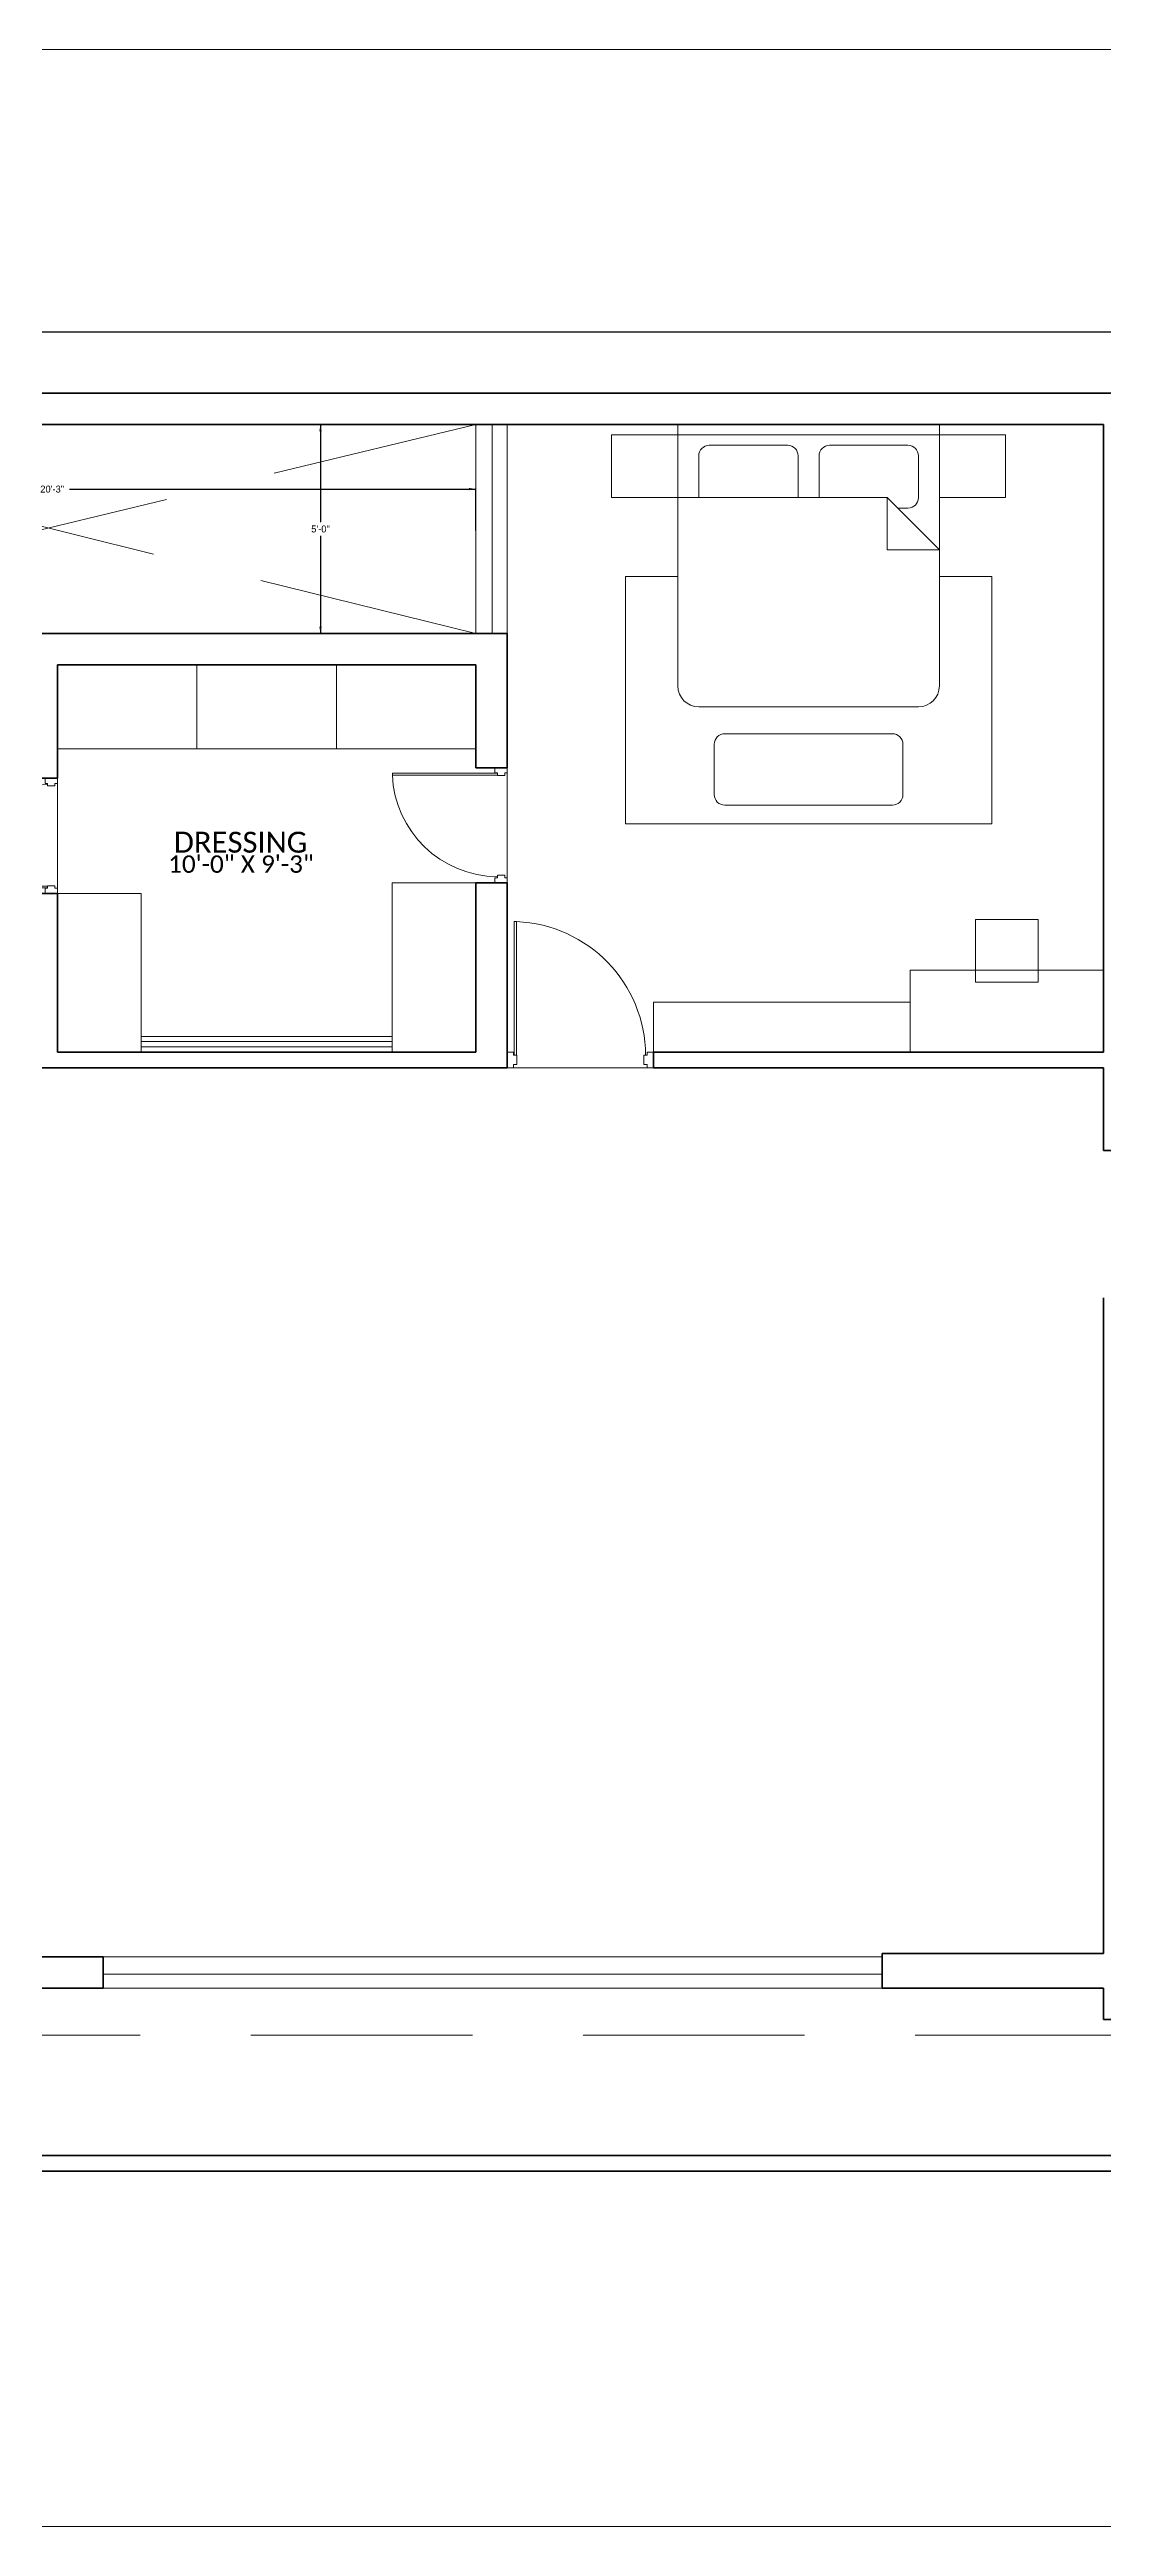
# Model space of a CAD drawing. Header units: inches. Extents: x -315739 to 560314, y 0 to 7836.
# Drawn here: x 316031 to 316333, y 5803 to 6514 of the extents above; entities that cross this region are included whole.
import ezdxf

# ---------------------------------------------------------------- set-up
doc = ezdxf.new("R2010")
doc.units = ezdxf.units.IN
doc.header["$LTSCALE"] = 5
doc.header["$MEASUREMENT"] = 0
doc.linetypes.add('DASHED', pattern=[19.05, 12.7, -6.35])
for name, color, linetype, lineweight in [('DI02', 5, 'CONTINUOUS', 5), ('DOOR', 7, 'CONTINUOUS', 9), ('FORMAT', 7, 'CONTINUOUS', 9), ('FUR', 32, 'CONTINUOUS', 18), ('furniture', 44, 'CONTINUOUS', 5), ('PROJECTION', 7, 'DASHED', 20), ('TEXT', 7, 'CONTINUOUS', 15), ('WALL', 7, 'CONTINUOUS', 35), ('WALL11', 7, 'CONTINUOUS', 30), ('WINDOW', 1, 'CONTINUOUS', 20)]:
    doc.layers.add(name, color=color, linetype=linetype, lineweight=lineweight)
doc.styles.add('calibri', font='calibri')
doc.dimstyles.get("Standard").update_dxf_attribs({"dimtxt": 2, "dimasz": 2, "dimexe": 0.18, "dimexo": 0.0625, "dimgap": 1, "dimtad": 0, "dimtih": 1, "dimtoh": 1, "dimdec": 1, "dimzin": 0, "dimdsep": 46, "dimlunit": 4, "dimcen": 0.09, "dimclrd": 5, "dimclre": 5, "dimclrt": 5, "dimadec": 0, "dimazin": 0, "dimtfac": 1, "dimtdec": 4, "dimtofl": 0, "dimtmove": 0, "dimatfit": 3, "dimfxl": 0.25, "dimtolj": 1, "dimtzin": 0, "dimarcsym": 0})

# ---------------------------------------------------------------- blocks, each defined once
blk = doc.blocks.new('A$C04F40293')
at = {"layer": 'DOOR', "color": 0, "lineweight": 9}
for p, q in [((39.33, 3.58), (39.33, 41.92)), ((39.33, 41.92), (40.02, 41.92)), ((40.02, 3.58), (40.02, 41.92)), ((0, 0), (42, 0))]:
    blk.add_line(p, q, dxfattribs=at)
at = {"layer": 'DOOR', "color": 0}
for p, q in [((1.85, 4.5), (0, 4.5)), ((0, 0), (0, 4.5)), ((1.85, 3.58), (1.85, 4.5)), ((2.77, 3.58), (1.85, 3.58)), ((1.85, 0), (1.85, 0.92)), ((1.85, 0.92), (2.77, 0.92)), ((2.77, 0.92), (2.77, 3.58)), ((39.23, 0.92), (39.23, 3.58)), ((39.23, 3.58), (40.15, 3.58)), ((40.15, 0.92), (39.23, 0.92)), ((40.15, 3.58), (40.15, 4.5)), ((40.15, 4.5), (42, 4.5)), ((40.15, 0), (40.15, 0.92)), ((42, 4.5), (42, 0)), ((0, 0), (1.85, 0)), ((42, 0), (40.15, 0))]:
    blk.add_line(p, q, dxfattribs=at)
at = {"layer": 'DOOR', "color": 0, "lineweight": 9}
blk.add_arc((40.91, 3.35), 38.6, 92.34833, 179.66225, dxfattribs=at)
blk = doc.blocks.new('*D4')
at = {"layer": 'DI02', "color": 5, "linetype": 'ByBlock', "lineweight": -2}
for p, q in [((316110.78, 6406.11), (316108.41, 6406.11)), ((316108.59, 6406.11), (316108.59, 6378.11)), ((316108.59, 6374.11), (316108.59, 6346.11)), ((316110.78, 6346.11), (316108.41, 6346.11))]:
    blk.add_line(p, q, dxfattribs=at)
for points in [[(316108.59, 6406.11), (316108.92, 6404.11), (316108.25, 6404.11)], [(316108.59, 6346.11), (316108.25, 6348.11), (316108.92, 6348.11)]]:
    blk.add_solid(points, dxfattribs=at)
at = {"layer": 'DI02', "color": 5, "linetype": 'CONTINUOUS', "lineweight": -2, "insert": (316108.59, 6376.11), "char_height": 2, "width": 6.3333, "attachment_point": 5}
blk.add_mtext('5\'-0"', dxfattribs=at)
blk = doc.blocks.new('*D5')
at = {"layer": 'DI02', "color": 5, "linetype": 'ByBlock', "lineweight": -2}
for p, q in [((315910.13, 6375.68), (315910.13, 6387.73)), ((315910.13, 6387.55), (316026.68, 6387.55)), ((316036.57, 6387.55), (316153.13, 6387.55)), ((316153.13, 6375.68), (316153.13, 6387.73))]:
    blk.add_line(p, q, dxfattribs=at)
for points in [[(315910.13, 6387.55), (315912.13, 6387.89), (315912.13, 6387.22)], [(316153.13, 6387.55), (316151.13, 6387.22), (316151.13, 6387.89)]]:
    blk.add_solid(points, dxfattribs=at)
at = {"layer": 'DI02', "color": 5, "linetype": 'CONTINUOUS', "lineweight": -2, "insert": (316031.63, 6387.55), "char_height": 2, "width": 7.8889, "attachment_point": 5}
blk.add_mtext('20\'-3"', dxfattribs=at)
blk = doc.blocks.new('*D7')
at = {"layer": 'DI02', "color": 5, "linetype": 'ByBlock', "lineweight": -2}
for p, q in [((315896.63, 6415.18), (315896.63, 6432.81)), ((315896.63, 6432.63), (316335.43, 6432.63)), ((316345.32, 6432.63), (316562.63, 6432.63)), ((316562.63, 6415.18), (316562.63, 6432.81))]:
    blk.add_line(p, q, dxfattribs=at)
for points in [[(315896.63, 6432.63), (315898.63, 6432.96), (315898.63, 6432.3)], [(316562.63, 6432.63), (316560.63, 6432.3), (316560.63, 6432.96)]]:
    blk.add_solid(points, dxfattribs=at)
at = {"layer": 'DI02', "color": 5, "linetype": 'CONTINUOUS', "lineweight": -2, "insert": (316340.38, 6432.63), "char_height": 2, "width": 7.8889, "attachment_point": 5}
blk.add_mtext('55\'-6"', dxfattribs=at)

msp = doc.modelspace()

# ---------------------------------------------------------------- hatches: boundary and pattern name
at = {"layer": 'WALL11'}
h = msp.add_hatch(dxfattribs=at)
h.set_pattern_fill('ANSI31', color=4, angle=360, style=0)
h.set_pattern_definition([])
h.paths.add_polyline_path([(316129.14, 6230.61), (316057.12, 6230.61), (316057.12, 6229.11), (316129.14, 6229.11)], flags=0)

# ---------------------------------------------------------------- linework, layer by layer
at = {"layer": 'FORMAT'}
msp.add_lwpolyline([(314739.82, 6513.62), (316826.3, 6513.62), (316826.3, 5803.25), (314739.82, 5803.25)], close=True, dxfattribs=at)
at = {"layer": 'FUR', "color": 8}
for p, q in [((316073.13, 6313.11), (316073.13, 6337.11)), ((316113.13, 6313.11), (316113.13, 6337.11)), ((316153.13, 6313.11), (316033.13, 6313.11)), ((316129.13, 6226.11), (316129.13, 6274.61)), ((316129.13, 6274.61), (316153.13, 6274.61)), ((316057.13, 6271.61), (316033.13, 6271.61)), ((316057.13, 6226.11), (316057.13, 6271.61))]:
    msp.add_line(p, q, dxfattribs=at)
at = {"layer": 'FUR'}
for points in [[(316296.4, 6264.13), (316296.4, 6246.13), (316314.4, 6246.13), (316314.4, 6264.13)], [(316333.13, 6249.56), (316277.67, 6249.56), (316277.67, 6226.11), (316333.13, 6226.11)], [(316277.67, 6240.44), (316204.13, 6240.44), (316204.13, 6226.11), (316277.67, 6226.11)], [(316057.12, 6230.61), (316129.14, 6230.61), (316129.14, 6226.11), (316057.12, 6226.11)], [(316057.12, 6229.11), (316129.14, 6229.11), (316129.14, 6227.61), (316057.12, 6227.61)]]:
    msp.add_lwpolyline(points, close=True, dxfattribs=at)
at = {"layer": 'furniture'}
for p, q in [((316211.07, 6403.11), (316192.07, 6403.11)), ((316192.07, 6403.11), (316192.07, 6385.11)), ((316211.07, 6406.11), (316211.07, 6331.11)), ((316286.07, 6406.11), (316211.07, 6406.11)), ((316211.07, 6403.11), (316211.07, 6385.11)), ((316286.07, 6403.11), (316211.07, 6403.11)), ((316286.07, 6406.11), (316286.07, 6331.11)), ((316286.07, 6403.11), (316305.07, 6403.11)), ((316286.07, 6403.11), (316286.07, 6385.11)), ((316305.07, 6403.11), (316305.07, 6385.11)), ((316217.07, 6397.11), (316217.07, 6385.11)), ((316242.57, 6400.11), (316220.07, 6400.11)), ((316245.57, 6397.11), (316245.57, 6385.11)), ((316251.57, 6397.11), (316251.57, 6385.11)), ((316277.07, 6400.11), (316254.57, 6400.11)), ((316280.07, 6397.11), (316280.07, 6385.11)), ((316211.07, 6385.11), (316192.07, 6385.11)), ((316271.07, 6385.11), (316211.07, 6385.11)), ((316271.07, 6385.11), (316286.07, 6370.11)), ((316271.07, 6370.11), (316271.07, 6385.11)), ((316277.07, 6382.11), (316274.07, 6382.11)), ((316286.07, 6385.11), (316305.07, 6385.11)), ((316286.07, 6370.11), (316271.07, 6370.11)), ((316196.07, 6362.46), (316196.07, 6291.54)), ((316211.07, 6362.46), (316196.07, 6362.46)), ((316301.07, 6362.46), (316286.07, 6362.46)), ((316301.07, 6362.46), (316301.07, 6291.54)), ((316280.07, 6325.11), (316217.07, 6325.11)), ((316301.07, 6291.54), (316196.07, 6291.54))]:
    msp.add_line(p, q, dxfattribs=at)
msp.add_lwpolyline([(316224.51, 6317.4), (316272.63, 6317.4, -0.414214), (316275.63, 6314.4), (316275.63, 6299.93, -0.414214), (316272.63, 6296.93), (316224.51, 6296.93, -0.414214), (316221.51, 6299.93), (316221.51, 6314.4, -0.414214)], format="xyb", close=True, dxfattribs=at)
for centre, radius, start, end in [((316220.07, 6397.11), 3, 90, 180), ((316242.57, 6397.11), 3, 0, 90), ((316254.57, 6397.11), 3, 90, 180), ((316277.07, 6397.11), 3, 0, 90), ((316277.07, 6385.11), 3, 270, 0), ((316217.07, 6331.11), 6, 180, 270), ((316280.07, 6331.11), 6, 270, 0)]:
    msp.add_arc(centre, radius, start, end, dxfattribs=at)
at = {"layer": 'PROJECTION'}
for p, q in [((315910.13, 6347.19), (316153.13, 6406.11)), ((316153.13, 6346.11), (315910.13, 6406.11)), ((316342.13, 5905.11), (316088.38, 5905.11))]:
    msp.add_line(p, q, dxfattribs=at)
msp.add_lwpolyline([(315898.13, 5957.61), (315898.13, 5944.11), (316342.13, 5944.11)], dxfattribs=at)
at = {"layer": 'WALL'}
for p, q in [((315910.13, 6415.11), (316562.63, 6415.11)), ((315910.13, 6406.11), (316091.38, 6406.11)), ((316091.38, 6406.11), (316333.13, 6406.11)), ((316333.13, 6226.11), (316333.13, 6406.11)), ((316028.63, 6346.11), (316162.13, 6346.11)), ((316162.13, 6307.61), (316162.13, 6346.11)), ((316153.13, 6337.11), (316033.13, 6337.11)), ((316033.13, 6304.61), (316033.13, 6337.11)), ((316153.13, 6307.61), (316153.13, 6337.11)), ((316033.13, 6304.61), (316028.63, 6304.61)), ((316162.13, 6307.61), (316153.13, 6307.61)), ((316162.13, 6274.61), (316153.13, 6274.61)), ((316153.13, 6226.11), (316153.13, 6274.61)), ((316162.13, 6221.61), (316162.13, 6274.61)), ((316033.13, 6271.61), (316028.63, 6271.61)), ((316033.13, 6226.11), (316033.13, 6271.61)), ((316153.13, 6226.11), (316033.13, 6226.11)), ((316333.13, 6226.11), (316204.13, 6226.11)), ((316204.13, 6221.61), (316204.13, 6226.11)), ((316162.13, 6221.61), (315952.13, 6221.61)), ((316333.13, 6221.61), (316204.13, 6221.61)), ((316333.13, 6197.86), (316333.13, 6221.61)), ((316337.63, 6197.86), (316333.13, 6197.86)), ((316333.13, 5967.61), (316333.13, 6155.61)), ((316333.13, 6127.86), (316333.13, 6132.36)), ((316333.13, 5967.61), (316269.67, 5967.61)), ((316269.67, 5967.61), (316269.67, 5957.61)), ((316046.25, 5966.61), (315987.13, 5966.61)), ((316046.25, 5957.61), (316046.25, 5966.61)), ((316046.25, 5957.61), (315978.13, 5957.61)), ((316333.13, 5957.61), (316269.67, 5957.61)), ((316333.13, 5948.61), (316333.13, 5957.61)), ((316367.63, 5948.61), (316333.13, 5948.61)), ((315972.88, 5909.61), (316562.63, 5909.61)), ((315972.88, 5905.11), (316562.63, 5905.11))]:
    msp.add_line(p, q, dxfattribs=at)
at = {"layer": 'WINDOW', "linetype": 'CONTINUOUS'}
for p, q in [((316153.13, 6406.11), (316153.13, 6346.11)), ((316162.13, 6346.11), (316162.13, 6406.11)), ((316269.67, 5966.61), (316046.25, 5966.61)), ((316269.67, 5957.61), (316046.25, 5957.61))]:
    msp.add_line(p, q, dxfattribs=at)
for points in [[(316157.78, 6346.11), (316157.78, 6406.11)], [(316269.67, 5961.61), (316046.25, 5961.61)]]:
    msp.add_lwpolyline(points, dxfattribs=at)

# ---------------------------------------------------------------- block references
at = {"layer": 'DOOR', "color": 7, "yscale": 0.7857146202308628}
for p, xscale, rotation in [((316033.13, 6304.61), -0.7857146202308628, 89.99999999999996), ((316162.13, 6274.61), 0.7857146202308628, 90)]:
    msp.add_blockref('A$C04F40293', p, dxfattribs=dict(at, xscale=xscale, rotation=rotation))
at = {"layer": 'DOOR', "color": 7, "xscale": -1}
msp.add_blockref('A$C04F40293', (316204.13, 6221.61), dxfattribs=at)

# ---------------------------------------------------------------- texts
at = {"layer": 'TEXT', "style": 'calibri'}
for s, insert, char_height, width, attachment_point in [('DRESSING', (316066.52, 6289.29), 6, 36.6667, 1), (' 10\'-0" X 9\'-3"', (316063.13, 6279.98), 5, 48.6111, 4)]:
    msp.add_mtext(s, dxfattribs=dict(at, insert=insert, char_height=char_height, width=width, attachment_point=attachment_point))

# ---------------------------------------------------------------- dimensions: what is measured, and where the dimension line sits
at = {"layer": 'DI02'}
dim = msp.add_linear_dim(base=(316562.63, 6432.63), p1=(315896.63, 6415.11), p2=(316562.63, 6415.11), dimstyle='Standard', dxfattribs=at)
dim.commit()
dim.dimension.update_dxf_attribs({"geometry": '*D7', "text_midpoint": (316340.38, 6432.63)})
at = {"layer": 'DI02', "color": 7}
for p1, p2, distance, picture, middle in [((316110.84, 6406.11), (316110.84, 6346.11), -2.25, '*D4', (316108.59, 6376.11)), ((315910.13, 6375.61), (316153.13, 6375.61), 11.94, '*D5', (316031.63, 6387.55))]:
    dim = msp.add_aligned_dim(p1=p1, p2=p2, distance=distance, dimstyle='Standard', dxfattribs=at)
    dim.commit()
    dim.dimension.update_dxf_attribs({"geometry": picture, "text_midpoint": middle})

doc.saveas('drawing.dxf')
